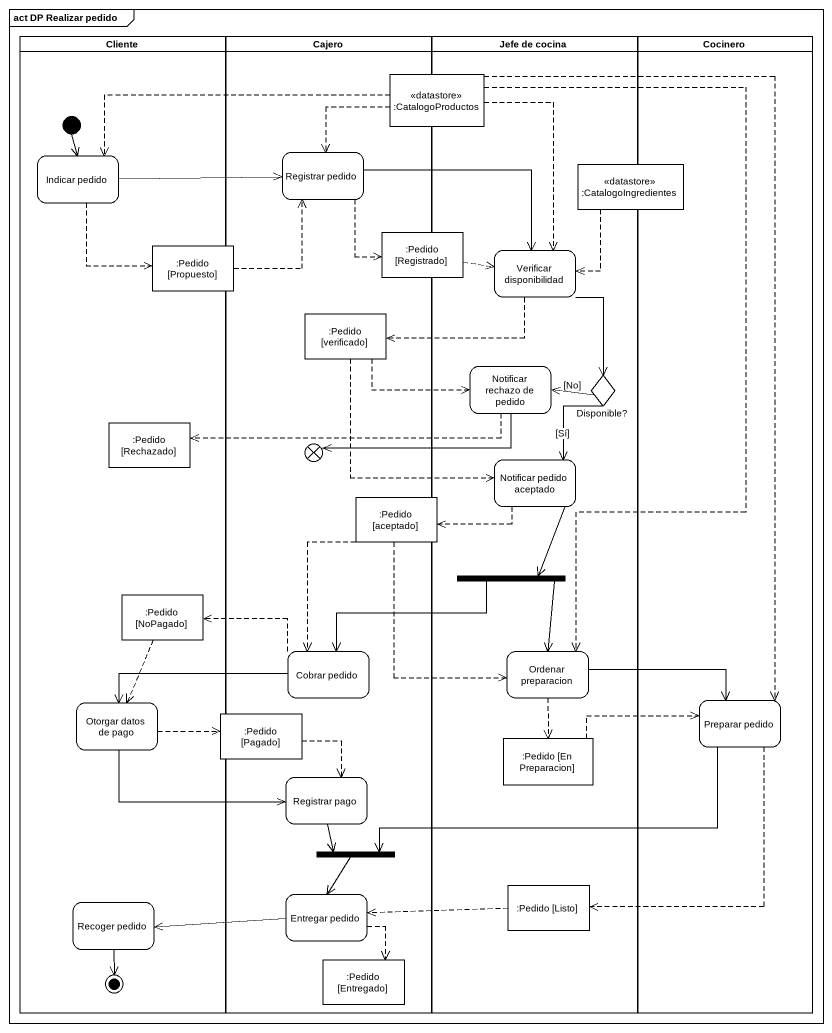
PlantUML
@startuml
mainframe act DP Realizar pedido
hide empty description
state Cliente <<partition>> {
  state "Indicar pedido" as Indicar_pedido
  state ":Pedido [Rechazado]" as Pedido_Rechazado <<object>>
  state ":Pedido [NoPagado]" as Pedido_NoPagado <<object>>
  state "Otorgar datos de pago" as Otorgar_datos_de_pago
  state "Recoger pedido" as Recoger_pedido
  [*] --> Indicar_pedido
  Recoger_pedido --> [*]
}
state Cajero <<partition>> {
  state "Registrar pedido" as Registrar_pedido
  state ":Pedido [verificado]" as Pedido_verificado <<object>>
  state flowfinal1 <<end>>
  state "Cobrar pedido" as Cobrar_pedido
  state "Registrar pago" as Registrar_pago
  state fork2 <<join>>
  state "Entregar pedido" as Entregar_pedido
  state ":Pedido [Entregado]" as Pedido_Entregado <<object>>
}
state "Jefe de cocina" as Jefe_de_cocina <<partition>> {
  state "Verificar disponibilidad" as Verificar_disponibilidad
  state "Notificar rechazo de pedido" as Notificar_rechazo_de_pedido
  state "Disponible?" as Disponible <<choice>>
  state "Notificar pedido aceptado" as Notificar_pedido_aceptado
  state fork1 <<fork>>
  state "Ordenar preparacion" as Ordenar_preparacion
  state ":Pedido [En Preparacion]" as Pedido_En_Preparacion <<object>>
  state ":Pedido [Listo]" as Pedido_Listo <<object>>
}
state Cocinero <<partition>> {
  state "Preparar pedido" as Preparar_pedido
}
state ":CatalogoProductos" as CatalogoProductos <<datastore>>
state ":CatalogoIngredientes" as CatalogoIngredientes <<datastore>>
state ":Pedido [Propuesto]" as Pedido_Propuesto <<object>>
state ":Pedido [Registrado]" as Pedido_Registrado <<object>>
state ":Pedido [aceptado]" as Pedido_aceptado <<object>>
state ":Pedido [Pagado]" as Pedido_Pagado <<object>>
CatalogoProductos -left[dashed]-> Indicar_pedido
CatalogoProductos -[dashed]-> Registrar_pedido
CatalogoProductos -[dashed]-> Verificar_disponibilidad
CatalogoProductos -[dashed]-> Ordenar_preparacion
CatalogoProductos -[dashed]-> Preparar_pedido
Indicar_pedido -right-> Registrar_pedido
Indicar_pedido -[dashed]-> Pedido_Propuesto
Registrar_pedido -[dashed]-> Pedido_Registrado
Registrar_pedido -right-> Verificar_disponibilidad
CatalogoIngredientes -[dashed]-> Verificar_disponibilidad
Pedido_Propuesto -up[dashed]-> Registrar_pedido
Pedido_Registrado -right[dashed]-> Verificar_disponibilidad
Verificar_disponibilidad -left[dashed]-> Pedido_verificado
Verificar_disponibilidad --> Disponible
Pedido_verificado -right[dashed]-> Notificar_rechazo_de_pedido
Pedido_verificado -[dashed]-> Notificar_pedido_aceptado
Notificar_rechazo_de_pedido -left[dashed]-> Pedido_Rechazado
Notificar_rechazo_de_pedido -left-> flowfinal1
Disponible -left-> Notificar_rechazo_de_pedido : [No]
Disponible --> Notificar_pedido_aceptado : [Sí]
Notificar_pedido_aceptado -left[dashed]-> Pedido_aceptado
Notificar_pedido_aceptado --> fork1
Pedido_aceptado -[dashed]-> Cobrar_pedido
Pedido_aceptado -[dashed]-> Ordenar_preparacion
Pedido_NoPagado -[dashed]-> Otorgar_datos_de_pago
fork1 -left-> Cobrar_pedido
fork1 --> Ordenar_preparacion
Cobrar_pedido -left[dashed]-> Pedido_NoPagado
Cobrar_pedido -left-> Otorgar_datos_de_pago
Ordenar_preparacion -right-> Preparar_pedido
Ordenar_preparacion -[dashed]-> Pedido_En_Preparacion
Otorgar_datos_de_pago -right[dashed]-> Pedido_Pagado
Otorgar_datos_de_pago -right-> Registrar_pago
Pedido_Pagado -[dashed]-> Registrar_pago
Preparar_pedido -left-> fork2
Preparar_pedido -[dashed]-> Pedido_Listo
Pedido_En_Preparacion -right[dashed]-> Preparar_pedido
Registrar_pago --> fork2
fork2 --> Entregar_pedido
Entregar_pedido -left-> Recoger_pedido
Entregar_pedido -[dashed]-> Pedido_Entregado
Pedido_Listo -left[dashed]-> Entregar_pedido
@enduml
